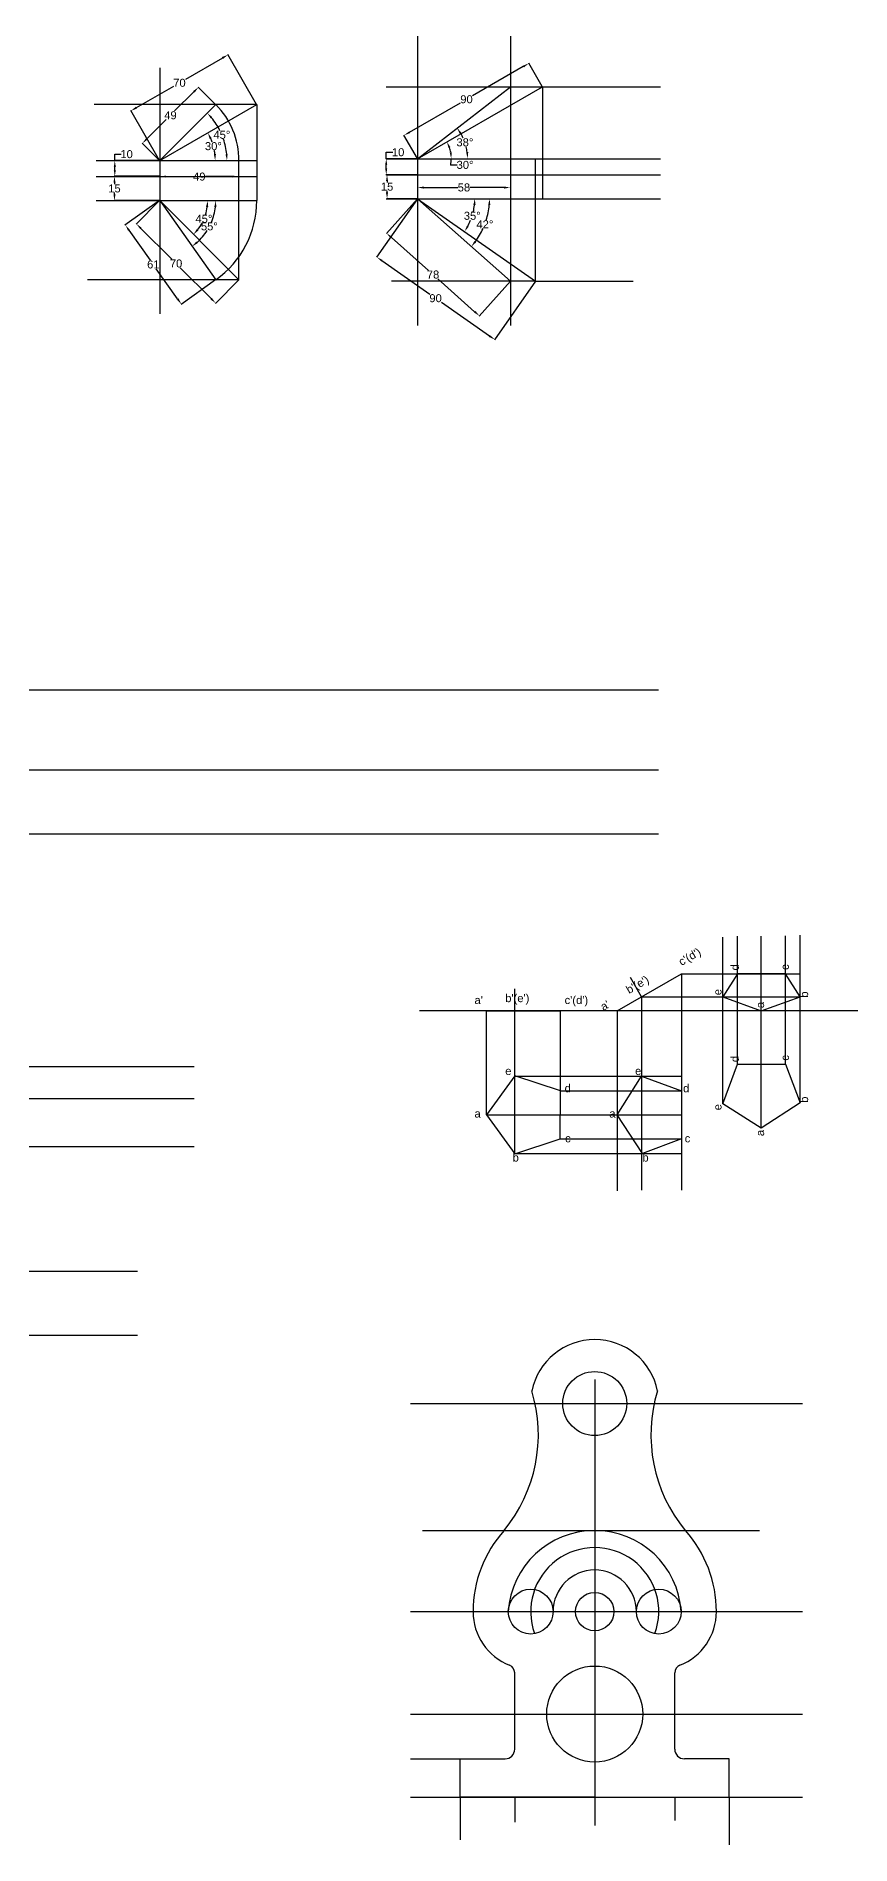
# Model space of a CAD drawing. Header units: inches. Extents: x -1930 to 5336, y -1833 to 832.
# Drawn here: x 1150 to 1659, y -311 to 819 of the extents above; entities that cross this region are included whole.
import ezdxf

# ---------------------------------------------------------------- set-up
doc = ezdxf.new("R2010")
doc.units = ezdxf.units.IN
doc.header["$MEASUREMENT"] = 0
doc.styles.get("Standard").update_dxf_attribs({"font": 'arial.ttf'})
doc.dimstyles.get("Standard").update_dxf_attribs({"dimtxt": 5, "dimasz": 4, "dimexe": 0.18, "dimexo": 0.0625, "dimgap": 0.09, "dimtad": 0, "dimtih": 1, "dimtoh": 1, "dimdec": 0, "dimzin": 0, "dimdsep": 46, "dimtxsty": 'Standard', "dimcen": 0.09, "dimadec": 0, "dimazin": 0, "dimtfac": 1, "dimtdec": 0, "dimtofl": 0, "dimtmove": 0, "dimatfit": 3, "dimfxl": 1, "dimtolj": 1, "dimtzin": 0, "dimarcsym": 0})

# ---------------------------------------------------------------- blocks, each defined once
blk = doc.blocks.new('*D59')
at = {"color": 0, "lineweight": -2, "transparency": 16777216}
for start, end in [(19.5757, 23.3898), (6.6102, 10.5204)]:
    blk.add_arc((1227.6, 741.4), 34.7, start, end, dxfattribs=at)
at = {"color": 0, "transparency": 16777216}
for points in [[(1258.8, 754.9), (1260, 755.5), (1257.6, 758.8)], [(1262.7, 745.5), (1261.4, 745.4), (1262.2, 741.4)]]:
    blk.add_solid(points, dxfattribs=at)
at = {"layer": 'Defpoints', "color": 0, "transparency": 16777216}
for p in [(1288.2, 776.4), (1261.7, 747.4), (1187.9, 741.4), (1227.6, 741.4), (1614, 741.4)]:
    blk.add_point(p, dxfattribs=at)
at = {"color": 0, "transparency": 16777216, "insert": (1261.1, 750.4), "char_height": 5, "attachment_point": 5}
blk.add_mtext('\\A1;30°', dxfattribs=at)
blk = doc.blocks.new('*D60')
at = {"color": 0, "lineweight": -2, "transparency": 16777216}
for start, end in [(26.4459, 39.5423), (5.4577, 18.6638)]:
    blk.add_arc((1227.6, 741.4), 42, start, end, dxfattribs=at)
at = {"color": 0, "transparency": 16777216}
for points in [[(1259.5, 767.7), (1260.4, 768.6), (1257.3, 771.1)], [(1270, 745.4), (1268.7, 745.4), (1269.6, 741.4)]]:
    blk.add_solid(points, dxfattribs=at)
at = {"layer": 'Defpoints', "color": 0, "transparency": 16777216}
for p in [(1262.6, 776.4), (1268.1, 752.3), (1187.9, 741.4), (1227.6, 741.4), (1614, 741.4)]:
    blk.add_point(p, dxfattribs=at)
at = {"color": 0, "transparency": 16777216, "insert": (1266.4, 757.5), "char_height": 5, "attachment_point": 5}
blk.add_mtext('\\A1;45°', dxfattribs=at)
blk = doc.blocks.new('*D61')
at = {"color": 0, "lineweight": -2, "transparency": 16777216}
for start, end in [(342.8635, 352.3305), (322.6695, 331.9191)]:
    blk.add_arc((1227.6, 716.4), 29.9, start, end, dxfattribs=at)
at = {"color": 0, "transparency": 16777216}
for points in [[(1256.5, 712.5), (1257.9, 712.4), (1257.5, 716.4)], [(1251.8, 697.8), (1250.8, 698.7), (1248.7, 695.3)]]:
    blk.add_solid(points, dxfattribs=at)
at = {"layer": 'Defpoints', "color": 0, "transparency": 16777216}
for p in [(1187.9, 716.4), (1227.6, 716.4), (1614, 716.4), (1253.5, 701.5), (1277.1, 666.9)]:
    blk.add_point(p, dxfattribs=at)
at = {"color": 0, "transparency": 16777216, "insert": (1255.2, 705), "char_height": 5, "attachment_point": 5}
blk.add_mtext('\\A1;45°', dxfattribs=at)
blk = doc.blocks.new('*D62')
at = {"color": 0, "lineweight": -2, "transparency": 16777216}
for start, end in [(337.3884, 353.4483), (311.816, 327.6616)]:
    blk.add_arc((1227.6, 716.4), 35, start, end, dxfattribs=at)
at = {"color": 0, "transparency": 16777216}
for points in [[(1261.7, 712.5), (1263, 712.4), (1262.6, 716.4)], [(1251.3, 689.8), (1250.5, 690.9), (1247.8, 687.8)]]:
    blk.add_solid(points, dxfattribs=at)
at = {"layer": 'Defpoints', "color": 0, "transparency": 16777216}
for p in [(1187.9, 716.4), (1227.6, 716.4), (1614, 716.4), (1255.7, 695.6), (1262.6, 666.9)]:
    blk.add_point(p, dxfattribs=at)
at = {"color": 0, "transparency": 16777216, "insert": (1258.6, 700.3), "char_height": 5, "attachment_point": 5}
blk.add_mtext('\\A1;55°', dxfattribs=at)
blk = doc.blocks.new('*D63')
at = {"color": 0, "lineweight": -2, "transparency": 16777216}
for p, q in [((1248.9, 784.4), (1236.9, 772.4)), ((1262.5, 776.5), (1251.6, 787.3)), ((1219.6, 755), (1231.6, 767.1)), ((1227.5, 741.5), (1216.6, 752.3))]:
    blk.add_line(p, q, dxfattribs=at)
at = {"color": 0, "transparency": 16777216}
for points in [[(1248.5, 784.9), (1249.4, 783.9), (1251.8, 787.2)], [(1219.1, 755.5), (1220.1, 754.6), (1216.8, 752.2)]]:
    blk.add_solid(points, dxfattribs=at)
at = {"layer": 'Defpoints', "color": 0, "transparency": 16777216}
for p in [(1251.8, 787.2), (1262.6, 776.4), (1227.6, 741.4)]:
    blk.add_point(p, dxfattribs=at)
at = {"color": 0, "transparency": 16777216, "insert": (1234.3, 769.7), "char_height": 5, "attachment_point": 5}
blk.add_mtext('\\A1;49', dxfattribs=at)
blk = doc.blocks.new('*D64')
at = {"color": 0, "lineweight": -2, "transparency": 16777216}
for p, q in [((1266.8, 805.5), (1243.6, 792.1)), ((1288.1, 776.5), (1270.1, 807.7)), ((1213.1, 774.5), (1236.3, 787.9)), ((1227.5, 741.5), (1209.5, 772.7))]:
    blk.add_line(p, q, dxfattribs=at)
at = {"color": 0, "transparency": 16777216}
for points in [[(1266.4, 806.1), (1267.1, 804.9), (1270.2, 807.5)], [(1212.7, 775.1), (1213.4, 773.9), (1209.6, 772.5)]]:
    blk.add_solid(points, dxfattribs=at)
at = {"layer": 'Defpoints', "color": 0, "transparency": 16777216}
for p in [(1270.2, 807.5), (1288.2, 776.4), (1227.6, 741.4)]:
    blk.add_point(p, dxfattribs=at)
at = {"color": 0, "transparency": 16777216, "insert": (1239.9, 790), "char_height": 5, "attachment_point": 5}
blk.add_mtext('\\A1;70', dxfattribs=at)
blk = doc.blocks.new('*D65')
at = {"color": 0, "lineweight": -2, "transparency": 16777216}
for p, q in [((1227.5, 716.4), (1212.9, 701.7)), ((1215.8, 699), (1235.1, 679.8)), ((1259.7, 655.2), (1240.4, 674.5)), ((1277, 666.9), (1262.4, 652.2))]:
    blk.add_line(p, q, dxfattribs=at)
at = {"color": 0, "transparency": 16777216}
for points in [[(1216.3, 699.5), (1215.4, 698.6), (1213, 701.9)], [(1260.1, 655.7), (1259.2, 654.7), (1262.5, 652.4)]]:
    blk.add_solid(points, dxfattribs=at)
at = {"layer": 'Defpoints', "color": 0, "transparency": 16777216}
for p in [(1227.6, 716.4), (1277.1, 666.9), (1262.5, 652.4)]:
    blk.add_point(p, dxfattribs=at)
at = {"color": 0, "transparency": 16777216, "insert": (1237.8, 677.1), "char_height": 5, "attachment_point": 5}
blk.add_mtext('\\A1;70', dxfattribs=at)
blk = doc.blocks.new('*D66')
at = {"color": 0, "lineweight": -2, "transparency": 16777216}
for p, q in [((1227.5, 716.4), (1205.9, 701.1)), ((1208.4, 698), (1221.7, 679.1)), ((1238.7, 655), (1225.4, 673.8)), ((1262.5, 666.9), (1240.9, 651.6))]:
    blk.add_line(p, q, dxfattribs=at)
at = {"color": 0, "transparency": 16777216}
for points in [[(1208.9, 698.3), (1207.8, 697.6), (1206.1, 701.2)], [(1239.3, 655.4), (1238.2, 654.6), (1241.1, 651.7)]]:
    blk.add_solid(points, dxfattribs=at)
at = {"layer": 'Defpoints', "color": 0, "transparency": 16777216}
for p in [(1227.6, 716.4), (1262.6, 666.9), (1241.1, 651.7)]:
    blk.add_point(p, dxfattribs=at)
at = {"color": 0, "transparency": 16777216, "insert": (1223.6, 676.5), "char_height": 5, "attachment_point": 5}
blk.add_mtext('\\A1;61', dxfattribs=at)
blk = doc.blocks.new('*D67')
at = {"color": 0, "lineweight": -2, "transparency": 16777216}
for p, q in [((1227.6, 731.5), (1227.6, 731.6)), ((1231.6, 731.4), (1248.5, 731.4)), ((1273.1, 731.4), (1256.1, 731.4)), ((1277.1, 731.5), (1277.1, 731.6))]:
    blk.add_line(p, q, dxfattribs=at)
at = {"color": 0, "transparency": 16777216}
for points in [[(1231.6, 732.1), (1231.6, 730.8), (1227.6, 731.4)], [(1273.1, 732.1), (1273.1, 730.8), (1277.1, 731.4)]]:
    blk.add_solid(points, dxfattribs=at)
at = {"layer": 'Defpoints', "color": 0, "transparency": 16777216}
for p in [(1227.6, 731.4), (1277.1, 731.4), (1277.1, 731.4)]:
    blk.add_point(p, dxfattribs=at)
at = {"color": 0, "transparency": 16777216, "insert": (1252.3, 731.4), "char_height": 5, "attachment_point": 5}
blk.add_mtext('\\A1;49', dxfattribs=at)
blk = doc.blocks.new('*D68')
at = {"color": 0, "lineweight": -2, "transparency": 16777216}
for p, q in [((1227.5, 741.4), (1199.3, 741.4)), ((1199.5, 741.4), (1199.5, 745.4)), ((1199.5, 745.4), (1203.5, 745.4)), ((1199.5, 735.6), (1199.5, 737.4)), ((1227.5, 731.6), (1199.3, 731.6))]:
    blk.add_line(p, q, dxfattribs=at)
at = {"color": 0, "transparency": 16777216}
for points in [[(1198.9, 737.4), (1200.2, 737.4), (1199.5, 741.4)], [(1198.9, 735.6), (1200.2, 735.6), (1199.5, 731.6)]]:
    blk.add_solid(points, dxfattribs=at)
at = {"layer": 'Defpoints', "color": 0, "transparency": 16777216}
for p in [(1199.5, 741.4), (1227.6, 741.4), (1227.6, 731.6)]:
    blk.add_point(p, dxfattribs=at)
at = {"color": 0, "transparency": 16777216, "insert": (1206.9, 745.4), "char_height": 5, "attachment_point": 5}
blk.add_mtext('\\A1;10', dxfattribs=at)
blk = doc.blocks.new('*D69')
at = {"color": 0, "lineweight": -2, "transparency": 16777216}
for p, q in [((1227.5, 731.6), (1199.2, 731.6)), ((1199.3, 727.6), (1199.3, 726.7)), ((1227.5, 716.4), (1199.2, 716.4)), ((1199.3, 720.4), (1199.3, 721.4))]:
    blk.add_line(p, q, dxfattribs=at)
at = {"color": 0, "transparency": 16777216}
for points in [[(1198.7, 727.6), (1200, 727.6), (1199.3, 731.6)], [(1198.7, 720.4), (1200, 720.4), (1199.3, 716.4)]]:
    blk.add_solid(points, dxfattribs=at)
at = {"layer": 'Defpoints', "color": 0, "transparency": 16777216}
for p in [(1199.3, 731.6), (1227.6, 731.6), (1227.6, 716.4)]:
    blk.add_point(p, dxfattribs=at)
at = {"color": 0, "transparency": 16777216, "insert": (1199.3, 724), "char_height": 5, "attachment_point": 5}
blk.add_mtext('\\A1;15', dxfattribs=at)
blk = doc.blocks.new('*D70')
at = {"color": 0, "lineweight": -2, "transparency": 16777216}
for start, end in [(24.1088, 30.4787), (7.3278, 13.8554)]:
    blk.add_arc((1388.6, 742.6), 31.3, start, end, dxfattribs=at)
at = {"color": 0, "transparency": 16777216}
for points in [[(1415, 758.1), (1416.1, 758.9), (1413.3, 761.8)], [(1420.3, 746.7), (1419, 746.6), (1419.9, 742.6)]]:
    blk.add_solid(points, dxfattribs=at)
at = {"layer": 'Defpoints', "color": 0, "transparency": 16777216}
for p in [(1446.6, 787.6), (1419.2, 749.5), (1369.1, 742.6), (1388.6, 742.6), (1540.3, 742.6)]:
    blk.add_point(p, dxfattribs=at)
at = {"color": 0, "transparency": 16777216, "insert": (1418.2, 752.8), "char_height": 5, "attachment_point": 5}
blk.add_mtext('\\A1;38°', dxfattribs=at)
blk = doc.blocks.new('*D71')
at = {"color": 0, "lineweight": -2, "transparency": 16777216}
blk.add_line((1409.3, 738.7), (1413.3, 738.7), dxfattribs=at)
for start, end in [(10.8724, 19.1276), (349.1276, 0)]:
    blk.add_arc((1388.6, 742.6), 21.1, start, end, dxfattribs=at)
at = {"color": 0, "transparency": 16777216}
for points in [[(1408, 749.3), (1409.2, 749.8), (1406.9, 753.2)], [(1410, 746.7), (1408.7, 746.6), (1409.7, 742.6)]]:
    blk.add_solid(points, dxfattribs=at)
at = {"layer": 'Defpoints', "color": 0, "transparency": 16777216}
for p in [(1466.6, 787.6), (1408.4, 749.9), (1369.1, 742.6), (1388.6, 742.6), (1540.3, 742.6)]:
    blk.add_point(p, dxfattribs=at)
at = {"color": 0, "transparency": 16777216, "insert": (1418.3, 738.7), "char_height": 5, "attachment_point": 5}
blk.add_mtext('\\A1;30°', dxfattribs=at)
blk = doc.blocks.new('*D72')
at = {"color": 0, "lineweight": -2, "transparency": 16777216}
for p, q in [((1454.7, 800.2), (1422.9, 781.8)), ((1466.5, 787.7), (1458.1, 802.3)), ((1383.7, 759.2), (1415.5, 777.6)), ((1388.6, 742.7), (1380.1, 757.3))]:
    blk.add_line(p, q, dxfattribs=at)
at = {"color": 0, "transparency": 16777216}
for points in [[(1454.4, 800.7), (1455, 799.6), (1458.2, 802.2)], [(1383.4, 759.7), (1384, 758.6), (1380.2, 757.2)]]:
    blk.add_solid(points, dxfattribs=at)
at = {"layer": 'Defpoints', "color": 0, "transparency": 16777216}
for p in [(1458.2, 802.2), (1466.6, 787.6), (1388.6, 742.6)]:
    blk.add_point(p, dxfattribs=at)
at = {"color": 0, "transparency": 16777216, "insert": (1419.2, 779.7), "char_height": 5, "attachment_point": 5}
blk.add_mtext('\\A1;90', dxfattribs=at)
blk = doc.blocks.new('*D73')
at = {"color": 0, "lineweight": -2, "transparency": 16777216}
for p, q in [((1388.6, 717.6), (1363, 681)), ((1366.4, 678.9), (1396.3, 657.9)), ((1462.3, 666), (1436.7, 629.4)), ((1433.5, 631.8), (1403.6, 652.8))]:
    blk.add_line(p, q, dxfattribs=at)
at = {"color": 0, "transparency": 16777216}
for points in [[(1366.7, 679.4), (1366, 678.3), (1363.1, 681.2)], [(1433.9, 632.4), (1433.1, 631.3), (1436.8, 629.6)]]:
    blk.add_solid(points, dxfattribs=at)
at = {"layer": 'Defpoints', "color": 0, "transparency": 16777216}
for p in [(1388.6, 717.6), (1462.3, 666), (1436.8, 629.6)]:
    blk.add_point(p, dxfattribs=at)
at = {"color": 0, "transparency": 16777216, "insert": (1399.9, 655.4), "char_height": 5, "attachment_point": 5}
blk.add_mtext('\\A1;90', dxfattribs=at)
blk = doc.blocks.new('*D74')
at = {"color": 0, "lineweight": -2, "transparency": 16777216}
for start, end in [(346.8858, 353.5999), (331.4001, 338.0054)]:
    blk.add_arc((1388.6, 717.6), 35.8, start, end, dxfattribs=at)
at = {"color": 0, "transparency": 16777216}
for points in [[(1423.5, 713.7), (1424.9, 713.6), (1424.4, 717.6)], [(1420.6, 700.1), (1419.5, 700.8), (1418, 697.1)]]:
    blk.add_solid(points, dxfattribs=at)
at = {"layer": 'Defpoints', "color": 0, "transparency": 16777216}
for p in [(1369.1, 717.6), (1388.6, 717.6), (1540.3, 717.6), (1421.5, 703.5), (1462.3, 666)]:
    blk.add_point(p, dxfattribs=at)
at = {"color": 0, "transparency": 16777216, "insert": (1422.8, 706.9), "char_height": 5, "attachment_point": 5}
blk.add_mtext('\\A1;35°', dxfattribs=at)
blk = doc.blocks.new('*D75')
at = {"color": 0, "lineweight": -2, "transparency": 16777216}
for start, end in [(342.6687, 354.9054), (323.4245, 335.5775)]:
    blk.add_arc((1388.6, 717.6), 45, start, end, dxfattribs=at)
at = {"color": 0, "transparency": 16777216}
for points in [[(1432.8, 713.7), (1434.1, 713.6), (1433.6, 717.6)], [(1425.3, 690.4), (1424.2, 691.2), (1422.2, 687.7)]]:
    blk.add_solid(points, dxfattribs=at)
at = {"layer": 'Defpoints', "color": 0, "transparency": 16777216}
for p in [(1369.1, 717.6), (1388.6, 717.6), (1540.3, 717.6), (1428.4, 696.7), (1446.6, 666)]:
    blk.add_point(p, dxfattribs=at)
at = {"color": 0, "transparency": 16777216, "insert": (1430.7, 701.6), "char_height": 5, "attachment_point": 5}
blk.add_mtext('\\A1;42°', dxfattribs=at)
blk = doc.blocks.new('*D76')
at = {"color": 0, "lineweight": -2, "transparency": 16777216}
for p, q in [((1388.6, 717.6), (1369.2, 695.8)), ((1372.3, 693.3), (1395.4, 672.8)), ((1424.3, 647), (1401.3, 667.5)), ((1446.6, 666), (1427.2, 644.2))]:
    blk.add_line(p, q, dxfattribs=at)
at = {"color": 0, "transparency": 16777216}
for points in [[(1372.8, 693.8), (1371.9, 692.8), (1369.3, 696)], [(1424.8, 647.5), (1423.9, 646.5), (1427.3, 644.4)]]:
    blk.add_solid(points, dxfattribs=at)
at = {"layer": 'Defpoints', "color": 0, "transparency": 16777216}
for p in [(1388.6, 717.6), (1446.6, 666), (1427.3, 644.4)]:
    blk.add_point(p, dxfattribs=at)
at = {"color": 0, "transparency": 16777216, "insert": (1398.3, 670.2), "char_height": 5, "attachment_point": 5}
blk.add_mtext('\\A1;78', dxfattribs=at)
blk = doc.blocks.new('*D77')
at = {"color": 0, "lineweight": -2, "transparency": 16777216}
for p, q in [((1369.1, 742.6), (1369.1, 746.6)), ((1369.1, 746.6), (1373.1, 746.6)), ((1388.5, 742.6), (1368.9, 742.6)), ((1369.1, 736.6), (1369.1, 738.6)), ((1388.5, 732.6), (1368.9, 732.6))]:
    blk.add_line(p, q, dxfattribs=at)
at = {"color": 0, "transparency": 16777216}
for points in [[(1368.4, 738.6), (1369.7, 738.6), (1369.1, 742.6)], [(1368.4, 736.6), (1369.7, 736.6), (1369.1, 732.6)]]:
    blk.add_solid(points, dxfattribs=at)
at = {"layer": 'Defpoints', "color": 0, "transparency": 16777216}
for p in [(1369.1, 742.6), (1388.6, 742.6), (1388.6, 732.6)]:
    blk.add_point(p, dxfattribs=at)
at = {"color": 0, "transparency": 16777216, "insert": (1376.5, 746.6), "char_height": 5, "attachment_point": 5}
blk.add_mtext('\\A1;10', dxfattribs=at)
blk = doc.blocks.new('*D78')
at = {"color": 0, "lineweight": -2, "transparency": 16777216}
for p, q in [((1388.5, 732.6), (1369.4, 732.6)), ((1369.6, 728.6), (1369.6, 727.8)), ((1388.5, 717.6), (1369.4, 717.6)), ((1369.6, 721.6), (1369.6, 722.5))]:
    blk.add_line(p, q, dxfattribs=at)
at = {"color": 0, "transparency": 16777216}
for points in [[(1368.9, 728.6), (1370.2, 728.6), (1369.6, 732.6)], [(1368.9, 721.6), (1370.2, 721.6), (1369.6, 717.6)]]:
    blk.add_solid(points, dxfattribs=at)
at = {"layer": 'Defpoints', "color": 0, "transparency": 16777216}
for p in [(1369.6, 732.6), (1388.6, 732.6), (1388.6, 717.6)]:
    blk.add_point(p, dxfattribs=at)
at = {"color": 0, "transparency": 16777216, "insert": (1369.6, 725.1), "char_height": 5, "attachment_point": 5}
blk.add_mtext('\\A1;15', dxfattribs=at)
blk = doc.blocks.new('*D79')
at = {"color": 0, "lineweight": -2, "transparency": 16777216}
for p, q in [((1388.6, 732.6), (1388.6, 724.4)), ((1392.6, 724.6), (1413.9, 724.6)), ((1442.6, 724.6), (1421.3, 724.6)), ((1446.6, 732.6), (1446.6, 724.4))]:
    blk.add_line(p, q, dxfattribs=at)
at = {"color": 0, "transparency": 16777216}
for points in [[(1392.6, 725.2), (1392.6, 723.9), (1388.6, 724.6)], [(1442.6, 725.2), (1442.6, 723.9), (1446.6, 724.6)]]:
    blk.add_solid(points, dxfattribs=at)
at = {"layer": 'Defpoints', "color": 0, "transparency": 16777216}
for p in [(1388.6, 732.6), (1446.6, 732.6), (1446.6, 724.6)]:
    blk.add_point(p, dxfattribs=at)
at = {"color": 0, "transparency": 16777216, "insert": (1417.6, 724.6), "char_height": 5, "attachment_point": 5}
blk.add_mtext('\\A1;58', dxfattribs=at)

msp = doc.modelspace()

# ---------------------------------------------------------------- linework, layer by layer
for p, q in [((1388.6, 819.2), (1388.6, 638.4)), ((1446.6, 819.2), (1446.6, 638.4)), ((1227.6, 799.4), (1227.6, 645.6)), ((1369.1, 787.6), (1540.3, 787.6)), ((1388.6, 742.6), (1466.6, 787.6)), ((1466.6, 787.6), (1466.6, 717.6)), ((1288.2, 776.4), (1186.6, 776.4)), ((1227.6, 741.4), (1288.2, 776.4)), ((1288.2, 776.4), (1288.2, 716.4)), ((1187.9, 741.4), (1288.2, 741.4)), ((1277.1, 666.9), (1277.1, 741.4)), ((1369.1, 742.6), (1540.3, 742.6)), ((1462.3, 666), (1462.3, 742.6)), ((1187.9, 731.4), (1288.2, 731.4)), ((1369.1, 732.6), (1540.3, 732.6)), ((1187.9, 716.4), (1288.2, 716.4)), ((1227.6, 716.4), (1277.1, 666.9)), ((1369.1, 717.6), (1540.3, 717.6)), ((1388.6, 717.6), (1462.3, 666)), ((1277.1, 666.9), (1182.5, 666.9)), ((1462.3, 666), (1372.4, 666)), ((1462.3, 666), (1523.3, 666)), ((1044.4, 410.8), (1539.2, 410.8)), ((1044.4, 360.8), (1539.2, 360.8)), ((1044.4, 320.8), (1539.2, 320.8)), ((1579.3, 152.1), (1579.3, 256.1)), ((1588.5, 176.9), (1588.5, 256.8)), ((1603.3, 136.9), (1603.3, 256.8)), ((1618.5, 176.9), (1618.5, 257.1)), ((1627.6, 152.7), (1627.6, 257.4)), ((1513.3, 210.2), (1553.4, 233.3)), ((1528.6, 219), (1521.7, 230.9)), ((1553.4, 233.3), (1553.4, 98.1)), ((1553.4, 233.3), (1627.6, 233.3)), ((1588.5, 233.3), (1579.3, 219)), ((1618.5, 233.3), (1588.5, 233.3)), ((1627.6, 219), (1618.5, 233.3)), ((1449.3, 210.2), (1449.3, 224)), ((1528.6, 219), (1528.6, 98.1)), ((1528.6, 219), (1627.6, 219)), ((1579.3, 219), (1603.3, 210.2)), ((1603.3, 210.2), (1627.6, 219)), ((1703.5, 210.2), (1389.8, 210.2)), ((1431.7, 145.2), (1431.7, 210.2)), ((1431.7, 210.2), (1477.9, 210.2)), ((1449.3, 120.9), (1449.3, 210.2)), ((1477.9, 160.1), (1477.9, 210.2)), ((1513.3, 210.2), (1513.3, 97.8)), ((918.3, 175.4), (1249.2, 175.4)), ((1579.3, 152.1), (1588.5, 176.9)), ((1588.5, 176.9), (1618.5, 176.9)), ((1618.5, 176.9), (1627.6, 152.7)), ((1449.3, 169.3), (1553.4, 169.3)), ((1477.9, 160.1), (1553.4, 160.1)), ((1513.3, 145.2), (1528.6, 169.3)), ((1528.6, 169.3), (1553.4, 160.1)), ((1553.4, 160.1), (1553.4, 130.1)), ((918.3, 155.4), (1249.2, 155.4)), ((1603.3, 136.9), (1579.3, 152.1)), ((1627.6, 152.7), (1603.3, 136.9)), ((1431.7, 145.2), (1553.4, 145.2)), ((1529.1, 121), (1513.3, 145.2)), ((918.3, 125.4), (1249.2, 125.4)), ((1477.8, 130.1), (1553.4, 130.1)), ((1553.4, 130.1), (1529.1, 121)), ((1449.4, 121), (1553.4, 121)), ((939.9, 47.6), (1213.7, 47.6)), ((939.9, 7.6), (1213.7, 7.6)), ((1499.3, -20.1), (1499.3, -298.9)), ((1384.2, -35.2), (1629, -35.2)), ((1391.7, -114.5), (1602.2, -114.5)), ((1384.2, -165.2), (1629, -165.2)), ((1449.3, -251.2), (1449.3, -203.4)), ((1549.3, -251.2), (1549.3, -203.4)), ((1384.2, -229.2), (1629, -229.2)), ((1384.2, -257.2), (1443.3, -257.2)), ((1415.3, -281.2), (1415.3, -257.2)), ((1583.3, -257.2), (1555.3, -257.2)), ((1583.3, -281.2), (1583.3, -257.2)), ((1384.2, -281.2), (1629, -281.2)), ((1499.3, -281.2), (1415.3, -281.2)), ((1415.3, -281.2), (1415.3, -307.7)), ((1499.3, -281.2), (1449.3, -281.2)), ((1449.3, -281.2), (1449.3, -296.7)), ((1499.3, -281.2), (1549.3, -281.2)), ((1499.3, -281.2), (1583.3, -281.2)), ((1499.3, -281.2), (1549.3, -281.2)), ((1549.3, -281.2), (1549.3, -295.8)), ((1583.3, -281.2), (1583.3, -310.9))]:
    msp.add_line(p, q)
at = {"lineweight": 30}
for p, q in [((1388.6, 742.6), (1446.6, 787.6)), ((1227.6, 741.4), (1262.6, 776.4)), ((1227.6, 716.4), (1262.6, 666.9)), ((1388.6, 717.6), (1446.6, 666))]:
    msp.add_line(p, q, dxfattribs=at)
msp.add_lwpolyline([(1431.7, 145.2), (1449.3, 120.9), (1477.8, 130.1), (1477.9, 160.1), (1449.4, 169.5)], close=True)
for centre, radius in [((1499.3, -35.2), 20), ((1459.3, -165.2), 14), ((1499.3, -165.2), 12), ((1539.3, -165.2), 14), ((1499.3, -229.2), 30)]:
    msp.add_circle(centre, radius)
for centre, radius, start, end in [((1227.6, 741.4), 49.5, 0, 45), ((1227.6, 716.4), 60.6, 305.2644, 0), ((1499.3, -35.2), 40, 11.2861, 168.7139), ((1370.1, -54.7), 94, 320.5129, 16.9149), ((1370.1, -54.7), 94, 320.5129, 16.9149), ((1628.4, -54.7), 94, 163.0851, 219.4871), ((1499.3, -165.2), 76, 138.152, 180), ((1499.3, -168.6), 54.1, 3.6061, 176.3939), ((1499.3, -165.2), 76, 0, 41.848), ((1499.3, -165.2), 40, 339.8427, 200.1573), ((1499.3, -165.2), 26, 0, 180), ((1459.3, -165.2), 36, 180, 248.5399), ((1539.3, -165.2), 36, 291.4601, 0), ((1444.3, -203.4), 5, 0, 68.5399), ((1554.3, -203.4), 5, 111.4601, 180), ((1443.3, -251.2), 6, 270, 0), ((1555.3, -251.2), 6, 180, 270)]:
    msp.add_arc(centre, radius, start, end)

# ---------------------------------------------------------------- texts
at = {"char_height": 5, "attachment_point": 1}
for s, insert, rotation in [("c'(d')", (1551, 242.5), 30), ('d', (1584.3, 235.4), 90), ('c', (1615.6, 235.7), 90), ("b'(e')", (1518.2, 225), 30), ("a'", (1502.2, 214.4), 30), ('e', (1573.5, 219.9), 90), ('a', (1600.1, 211.9), 90), ('b', (1627.6, 218.4), 90), ('d', (1584.3, 178.1), 90), ('c', (1615.6, 179), 90), ('e', (1573.5, 148), 90), ('b', (1627.6, 152.7), 90), ('a', (1600.1, 131.9), 90)]:
    msp.add_mtext_dynamic_manual_height_columns(s, width=15.483, gutter_width=25, heights=[0], dxfattribs=dict(at, insert=insert, rotation=rotation))
for s, insert in [("a'", (1424.2, 219.4)), ("b'(e')", (1443.4, 220.6)), ("c'(d')", (1480.5, 219.4)), ('e', (1443.4, 175.1)), ('e', (1524.5, 175.1)), ('d', (1480.5, 164.3)), ('d', (1554.5, 164.3)), ('a', (1424.2, 148.5)), ('a', (1508.4, 148.5)), ('c', (1480.8, 133)), ('c', (1555.5, 133)), ('b', (1448, 121)), ('b', (1529.1, 121))]:
    msp.add_mtext_dynamic_manual_height_columns(s, width=15.483, gutter_width=25, heights=[0], dxfattribs=dict(at, insert=insert))

# ---------------------------------------------------------------- dimensions: what is measured, and where the dimension line sits
for p1, p2, distance, picture, middle in [((1227.6, 741.4), (1288.2, 776.4), 35.9, '*D64', (1239.9, 790)), ((1388.6, 742.6), (1466.6, 787.6), 16.8, '*D72', (1419.2, 779.7)), ((1227.6, 741.4), (1262.6, 776.4), 15.3, '*D63', (1234.3, 769.7)), ((1227.6, 716.4), (1262.6, 666.9), -26.3, '*D66', (1223.6, 676.5)), ((1227.6, 716.4), (1277.1, 666.9), -20.6, '*D65', (1237.8, 677.1)), ((1388.6, 717.6), (1462.3, 666), -44.5, '*D73', (1399.9, 655.4)), ((1388.6, 717.6), (1446.6, 666), -29, '*D76', (1398.3, 670.2))]:
    dim = msp.add_aligned_dim(p1=p1, p2=p2, distance=distance, dimstyle='Standard')
    dim.commit()
    dim.dimension.update_dxf_attribs({"geometry": picture, "text_midpoint": middle})
for base, line1, line2, picture, middle in [((1419.2, 749.5), ((1388.6, 742.6), (1446.6, 787.6)), ((1369.1, 742.6), (1540.3, 742.6)), '*D70', (1418.2, 752.8)), ((1408.4, 749.9), ((1369.1, 742.6), (1540.3, 742.6)), ((1388.6, 742.6), (1466.6, 787.6)), '*D71', (1418.3, 738.7)), ((1261.7, 747.4), ((1227.6, 741.4), (1288.2, 776.4)), ((1187.9, 741.4), (1614, 741.4)), '*D59', (1261.1, 750.4)), ((1268.1, 752.3), ((1227.6, 741.4), (1262.6, 776.4)), ((1187.9, 741.4), (1614, 741.4)), '*D60', (1266.4, 757.5)), ((1253.5, 701.5), ((1187.9, 716.4), (1614, 716.4)), ((1227.6, 716.4), (1277.1, 666.9)), '*D61', (1255.2, 705)), ((1255.7, 695.6), ((1187.9, 716.4), (1614, 716.4)), ((1227.6, 716.4), (1262.6, 666.9)), '*D62', (1258.6, 700.3)), ((1421.5, 703.5), ((1388.6, 717.6), (1462.3, 666)), ((1369.1, 717.6), (1540.3, 717.6)), '*D74', (1422.8, 706.9)), ((1428.4, 696.7), ((1369.1, 717.6), (1540.3, 717.6)), ((1388.6, 717.6), (1446.6, 666)), '*D75', (1430.7, 701.6))]:
    dim = msp.add_angular_dim_2l(base=base, line1=line1, line2=line2, dimstyle='Standard')
    dim.commit()
    dim.dimension.update_dxf_attribs({"geometry": picture, "text_midpoint": middle})
for base, p1, p2, picture, middle in [((1199.5, 741.4), (1227.6, 731.6), (1227.6, 741.4), '*D68', (1206.9, 745.4)), ((1369.1, 742.6), (1388.6, 732.6), (1388.6, 742.6), '*D77', (1376.5, 746.6)), ((1199.3, 731.6), (1227.6, 716.4), (1227.6, 731.6), '*D69', (1199.3, 724)), ((1369.6, 732.6), (1388.6, 717.6), (1388.6, 732.6), '*D78', (1369.6, 725.1))]:
    dim = msp.add_linear_dim(base=base, p1=p1, p2=p2, angle=90, dimstyle='Standard')
    dim.commit()
    dim.dimension.update_dxf_attribs({"geometry": picture, "text_midpoint": middle})
for base, p1, p2, picture, middle in [((1277.0549, 731.421), (1227.5574, 731.421), (1277.0549, 731.421), '*D67', (1252.3061, 731.421)), ((1446.6, 724.6), (1388.6, 732.6), (1446.6, 732.6), '*D79', (1417.6, 724.6))]:
    dim = msp.add_linear_dim(base=base, p1=p1, p2=p2, dimstyle='Standard')
    dim.commit()
    dim.dimension.update_dxf_attribs({"geometry": picture, "text_midpoint": middle})

doc.saveas('drawing.dxf')
